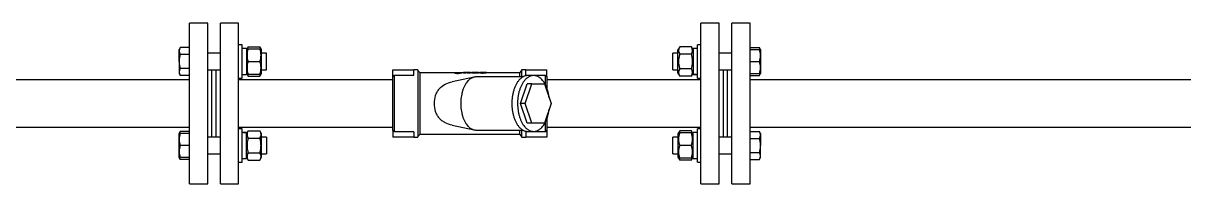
# Model space of a CAD drawing. Extents: x -681219 to -550379, y -242630 to -158199.
# Drawn here: x -635298 to -634129, y -168165 to -168003 of the extents above; entities that cross this region are included whole.
import ezdxf

# ---------------------------------------------------------------- set-up
doc = ezdxf.new("R2010")
doc.units = 0
doc.header["$LTSCALE"] = 1000
for name, color, linetype in [('12_GB93', 7, 'CONTINUOUS'), ('12_GB97.1', 7, 'CONTINUOUS'), ('FIG13铸铁过滤器DN25(1', 7, 'CONTINUOUS'), ('GBT_9119.8_法兰_DN', 7, 'CONTINUOUS'), ('M12_GB6170', 7, 'CONTINUOUS'), ('M12×55_GB5782', 7, 'CONTINUOUS'), ('MYGL165_030102', 7, 'CONTINUOUS'), ('MYGL165_030201', 7, 'CONTINUOUS'), ('MYGL165_030301', 7, 'CONTINUOUS')]:
    doc.layers.add(name, color=color, linetype=linetype)

msp = doc.modelspace()

# ---------------------------------------------------------------- linework, layer by layer
at = {"layer": '12_GB93', "color": 7, "linetype": 'Continuous'}
for p, q in [((-635073.3836, -168028.3099), (-635077.76, -168028.3099)), ((-635073.3836, -168028.3099), (-635073.3836, -168054.2864)), ((-634623.313, -168028.3099), (-634623.313, -168053.7376)), ((-634618.9365, -168028.3099), (-634623.313, -168028.3099)), ((-635077.76, -168054.2864), (-635073.3836, -168054.2864)), ((-634623.313, -168054.2706), (-634623.313, -168053.7376)), ((-634623.313, -168054.2706), (-634623.313, -168054.2864)), ((-634622.672, -168054.2864), (-634623.313, -168054.2864)), ((-634622.672, -168054.2864), (-634619.5774, -168054.2864)), ((-634619.5774, -168054.2864), (-634618.9365, -168054.2864)), ((-635077.1191, -168113.1627), (-635077.76, -168113.1627)), ((-635074.0245, -168113.1627), (-635077.1191, -168113.1627)), ((-635073.3836, -168113.1627), (-635074.0245, -168113.1627)), ((-635073.3836, -168113.1786), (-635073.3836, -168113.1627)), ((-635073.3836, -168113.1786), (-635073.3836, -168113.7115)), ((-634623.313, -168139.1392), (-634623.313, -168113.1627)), ((-634618.9365, -168113.1627), (-634623.313, -168113.1627)), ((-635073.3836, -168139.1392), (-635073.3836, -168113.7115)), ((-635077.76, -168139.1392), (-635073.3836, -168139.1392)), ((-634623.313, -168139.1392), (-634618.9365, -168139.1392))]:
    msp.add_line(p, q, dxfattribs=at)
for centre, start, end in [((-634619.5774, -168041.2981), 253.2850529, 270), ((-634622.672, -168041.2981), 267.1715258, 276.8420175), ((-635077.1191, -168126.151), 73.2850529, 90), ((-635074.0245, -168126.151), 87.1715258, 96.8420175)]:
    msp.add_arc(centre, 12.9882, start, end, dxfattribs=at)
at = {"layer": '12_GB97.1', "color": 7, "linetype": 'Continuous'}
for p, q in [((-635077.76, -168024.357), (-635081.2894, -168024.357)), ((-635077.76, -168058.2393), (-635077.76, -168024.357)), ((-634618.9365, -168058.2393), (-634618.9365, -168024.357)), ((-634615.4071, -168024.357), (-634618.9365, -168024.357)), ((-635081.2894, -168058.2393), (-635077.76, -168058.2393)), ((-634618.9365, -168058.2393), (-634615.4071, -168058.2393)), ((-635077.76, -168109.2098), (-635081.2894, -168109.2098)), ((-635077.76, -168143.0921), (-635077.76, -168109.2098)), ((-634618.9365, -168143.0921), (-634618.9365, -168109.2098)), ((-634615.4071, -168109.2098), (-634618.9365, -168109.2098)), ((-635081.2894, -168143.0921), (-635077.76, -168143.0921)), ((-634618.9365, -168143.0921), (-634615.4071, -168143.0921))]:
    msp.add_line(p, q, dxfattribs=at)
at = {"layer": 'FIG13铸铁过滤器DN25(1', "color": 7, "linetype": 'Continuous'}
for p, q in [((-634925.9953, -168056.9382), (-634925.9953, -168049.8422)), ((-634925.9953, -168049.8422), (-634904.8188, -168049.8422)), ((-634904.8188, -168055.2433), (-634904.8188, -168049.8422)), ((-634900.5836, -168049.8422), (-634904.8188, -168049.8422)), ((-634900.5836, -168049.8422), (-634900.5836, -168117.6069)), ((-634898.4659, -168052.6657), (-634900.5836, -168050.5481)), ((-634898.4659, -168114.7834), (-634898.4659, -168052.6657)), ((-634863.346, -168052.6657), (-634898.4659, -168052.6657)), ((-634863.346, -168053.2163), (-634863.346, -168052.3834)), ((-634863.346, -168052.3834), (-634856.2942, -168052.3834)), ((-634856.2942, -168052.6811), (-634856.2942, -168052.1975)), ((-634854.6989, -168052.6657), (-634856.2942, -168052.6657)), ((-634854.6989, -168053.2163), (-634854.6989, -168052.3834)), ((-634852.3624, -168052.3834), (-634854.6989, -168052.3834)), ((-634852.3624, -168053.2163), (-634854.6989, -168053.2163)), ((-634852.3624, -168053.2163), (-634852.3624, -168052.3834)), ((-634850.4707, -168052.3834), (-634852.3624, -168052.3834)), ((-634852.2702, -168052.6657), (-634852.3624, -168052.6657)), ((-634847.753, -168052.3834), (-634850.4707, -168052.3834)), ((-634850.4707, -168053.2163), (-634850.4707, -168052.3834)), ((-634847.753, -168053.2163), (-634850.4707, -168053.2163)), ((-634847.753, -168053.2163), (-634847.753, -168052.3834)), ((-634846.3272, -168052.6657), (-634847.753, -168052.6657)), ((-634839.6777, -168052.3834), (-634846.3272, -168052.3834)), ((-634846.3272, -168053.2163), (-634846.3272, -168052.3834)), ((-634839.6777, -168053.2163), (-634846.3272, -168053.2163)), ((-634839.6777, -168053.2163), (-634839.6777, -168052.3834)), ((-634838.2024, -168052.6657), (-634839.6777, -168052.6657)), ((-634831.6448, -168052.3834), (-634838.2024, -168052.3834)), ((-634838.2024, -168052.758), (-634838.2024, -168052.3834)), ((-634831.6448, -168052.7601), (-634831.6448, -168052.2179)), ((-634798.2306, -168052.6657), (-634831.6448, -168052.6657)), ((-634796.113, -168050.5481), (-634798.2306, -168052.6657)), ((-634798.2306, -168052.6657), (-634798.2306, -168056.901)), ((-634796.113, -168049.8422), (-634796.113, -168056.901)), ((-634791.8777, -168049.8422), (-634796.113, -168049.8422)), ((-634791.8777, -168055.2433), (-634791.8777, -168049.8422)), ((-634791.8777, -168049.8422), (-634770.7012, -168049.8422)), ((-634770.7012, -168056.9382), (-634770.7012, -168049.8422)), ((-634925.9953, -168056.9382), (-634924.5836, -168055.2433)), ((-634925.9953, -168110.5109), (-634925.9953, -168056.9382)), ((-634924.5836, -168055.2433), (-634924.5836, -168112.2058)), ((-634924.5836, -168055.2433), (-634904.8188, -168055.2433)), ((-634844.0601, -168057.1024), (-634866.0141, -168061.8494)), ((-634794.927, -168056.901), (-634842.19, -168056.901)), ((-634797.1101, -168083.7246), (-634790.606, -168063.9599)), ((-634792.4701, -168083.7246), (-634785.966, -168063.9599)), ((-634791.8777, -168055.2433), (-634772.113, -168055.2433)), ((-634785.966, -168063.9599), (-634790.606, -168063.9599)), ((-634784.1018, -168055.4893), (-634789.9018, -168055.4893)), ((-634785.966, -168063.9599), (-634772.9577, -168063.9599)), ((-634772.9577, -168063.9599), (-634766.4536, -168083.7246)), ((-634772.113, -168055.2433), (-634770.7012, -168056.9382)), ((-634772.113, -168064.8882), (-634772.113, -168055.2433)), ((-634770.7012, -168056.9382), (-634770.7012, -168068.0888)), ((-634792.4701, -168083.7246), (-634797.1101, -168083.7246)), ((-634790.606, -168103.4893), (-634797.1101, -168083.7246)), ((-634785.966, -168103.4893), (-634792.4701, -168083.7246)), ((-634766.4536, -168083.7246), (-634772.9577, -168103.4893)), ((-634770.7012, -168099.3603), (-634770.7012, -168110.5109)), ((-634924.5836, -168112.2058), (-634925.9953, -168110.5109)), ((-634925.9953, -168110.5109), (-634925.9953, -168117.6069)), ((-634904.8188, -168112.2058), (-634924.5836, -168112.2058)), ((-634904.8188, -168112.2058), (-634904.8188, -168117.6069)), ((-634865.9944, -168105.604), (-634844.0601, -168110.3467)), ((-634842.19, -168110.5481), (-634794.927, -168110.5481)), ((-634798.2306, -168110.5481), (-634798.2306, -168114.7834)), ((-634796.113, -168110.5481), (-634796.113, -168117.6069)), ((-634772.113, -168112.2058), (-634791.8777, -168112.2058)), ((-634791.8777, -168112.2058), (-634791.8777, -168117.6069)), ((-634785.966, -168103.4893), (-634790.606, -168103.4893)), ((-634789.9018, -168111.9599), (-634784.1018, -168111.9599)), ((-634772.9577, -168103.4893), (-634785.966, -168103.4893)), ((-634772.113, -168112.2058), (-634772.113, -168102.5609)), ((-634770.7012, -168110.5109), (-634772.113, -168112.2058)), ((-634770.7012, -168110.5109), (-634770.7012, -168117.6069)), ((-634904.8188, -168117.6069), (-634925.9953, -168117.6069)), ((-634904.8188, -168117.6069), (-634900.5836, -168117.6069)), ((-634900.5836, -168116.901), (-634898.4659, -168114.7834)), ((-634898.4659, -168114.7834), (-634798.2306, -168114.7834)), ((-634798.2306, -168114.7834), (-634796.113, -168116.901)), ((-634796.113, -168117.6069), (-634791.8777, -168117.6069)), ((-634770.7012, -168117.6069), (-634791.8777, -168117.6069))]:
    msp.add_line(p, q, dxfattribs=at)
msp.add_arc((-634860.9365, -168035.7659), 17.5259, 262.138644, 285.3596708, dxfattribs=at)
for points, weights in [([(-634850.4707, -168053.2163), (-634851.3624, -168052.6657), (-634852.2702, -168052.6657)], [1, 0.995558171794, 1]), ([(-634784.1018, -168111.9599), (-634771.0107, -168111.9599), (-634768.3454, -168089.4732)], [1, 0.775757165939, 1])]:
    msp.add_rational_spline(points, weights, degree=2, dxfattribs=at)
for points, knots in [([(-634831.6448, -168052.7325), (-634831.645, -168052.7812), (-634831.7185, -168052.8586), (-634832.2737, -168053.0536), (-634832.8301, -168053.1665), (-634834.3016, -168053.2751), (-634835.1141, -168053.28), (-634836.2651, -168053.2318), (-634836.6374, -168053.2032), (-634837.285, -168053.1209), (-634837.5467, -168053.0695), (-634838.1233, -168052.9146), (-634838.2024, -168052.8188), (-634838.2024, -168052.758)], [0.3810778299, 0.3810778299, 0.3810778299, 0.3810778299, 0.5, 0.5, 0.625, 0.625, 0.75, 0.75, 0.8125, 0.8125, 0.875, 0.875, 1, 1, 1, 1]), ([(-634866.005, -168105.6017), (-634868.5142, -168105.0624), (-634870.9294, -168104.2922), (-634874.2885, -168102.5786), (-634875.3635, -168101.9043), (-634877.3571, -168100.3539), (-634878.2841, -168099.4661), (-634879.9166, -168097.5298), (-634880.6287, -168096.4806), (-634881.8617, -168094.2123), (-634882.3829, -168092.9846), (-634883.6111, -168089.2019), (-634884.0213, -168086.4423), (-634884.0185, -168080.9789), (-634883.6059, -168078.2206), (-634882.3722, -168074.4368), (-634881.8494, -168073.2101), (-634880.6129, -168070.9434), (-634879.8977, -168069.8928), (-634877.4318, -168066.9804), (-634875.407, -168065.4344), (-634870.9002, -168063.1485), (-634868.5095, -168062.3868), (-634866.0232, -168061.8513)], [0.2525999146, 0.2525999146, 0.2525999146, 0.2525999146, 0.3125, 0.3125, 0.34375, 0.34375, 0.375, 0.375, 0.40625, 0.40625, 0.4375, 0.4375, 0.5, 0.5, 0.5625, 0.5625, 0.59375, 0.59375, 0.625, 0.625, 0.6875, 0.6875, 0.7466005042, 0.7466005042, 0.7466005042, 0.7466005042])]:
    msp.add_open_spline(points, degree=3, knots=knots, dxfattribs=at)
for points, weights, knots in [([(-634842.19, -168056.901), (-634857.4788, -168056.901), (-634857.4788, -168083.7246), (-634857.4788, -168110.5481), (-634842.19, -168110.5481)], [1, 0.707106781187, 1, 0.707106781187, 1], [0, 0, 0, 0.5, 0.5, 1, 1, 1]), ([(-634789.9018, -168055.4893), (-634805.9953, -168055.4893), (-634805.9953, -168083.7246), (-634805.9953, -168111.9599), (-634789.9018, -168111.9599)], [1, 0.707106781187, 1, 0.707106781187, 1], [0, 0, 0, 0.5, 0.5, 1, 1, 1]), ([(-634768.3454, -168077.9759), (-634771.4054, -168052.1596), (-634786.2948, -168055.7526), (-634801.1842, -168059.3457), (-634800.1578, -168085.6528), (-634799.1314, -168111.9599), (-634784.1018, -168111.9599)], [1, 0.730852503589, 1, 0.730852503588, 1, 0.730852503589, 1], [0, 0, 0, 0.333333333, 0.333333333, 0.666666667, 0.666666667, 1, 1, 1])]:
    msp.add_rational_spline(points, weights, degree=2, knots=knots, dxfattribs=at)
at = {"layer": 'GBT_9119.8_法兰_DN', "color": 7, "linetype": 'Continuous'}
for p, q in [((-635130.7012, -168164.901), (-635130.7012, -168002.5481)), ((-635112.3483, -168002.5481), (-635130.7012, -168002.5481)), ((-635112.3483, -168164.901), (-635112.3483, -168002.5481)), ((-635099.6424, -168164.901), (-635099.6424, -168002.5481)), ((-635081.2894, -168002.5481), (-635099.6424, -168002.5481)), ((-635081.2894, -168164.901), (-635081.2894, -168002.5481)), ((-634615.4071, -168164.901), (-634615.4071, -168002.5481)), ((-634597.0541, -168002.5481), (-634615.4071, -168002.5481)), ((-634597.0541, -168164.901), (-634597.0541, -168002.5481)), ((-634584.3483, -168164.901), (-634584.3483, -168002.5481)), ((-634565.9953, -168002.5481), (-634584.3483, -168002.5481)), ((-634565.9953, -168164.901), (-634565.9953, -168002.5481)), ((-635108.113, -168117.6804), (-635108.113, -168049.7687)), ((-635103.8777, -168117.6804), (-635103.8777, -168049.7687)), ((-634592.8188, -168117.6804), (-634592.8188, -168049.7687)), ((-634588.5836, -168117.6804), (-634588.5836, -168049.7687)), ((-635130.7012, -168164.901), (-635112.3483, -168164.901)), ((-635099.6424, -168164.901), (-635081.2894, -168164.901)), ((-634615.4071, -168164.901), (-634597.0541, -168164.901)), ((-634584.3483, -168164.901), (-634565.9953, -168164.901))]:
    msp.add_line(p, q, dxfattribs=at)
at = {"layer": 'M12_GB6170', "color": 7, "linetype": 'Continuous'}
for p, q in [((-635072.813, -168028.5923), (-635073.3836, -168029.5805)), ((-635071.6779, -168026.6262), (-635072.813, -168028.5923)), ((-635071.678, -168028.5923), (-635072.813, -168028.5923)), ((-635071.678, -168028.5923), (-635059.842, -168028.5923)), ((-635071.6779, -168026.6262), (-635059.8422, -168026.6262)), ((-635058.7071, -168028.5923), (-635059.8422, -168026.6262)), ((-635059.842, -168028.5923), (-635058.7071, -168028.5923)), ((-635058.1365, -168029.5805), (-635058.7071, -168028.5923)), ((-635058.1365, -168053.0158), (-635058.1365, -168029.5805)), ((-634636.8543, -168026.6262), (-634638.56, -168029.5805)), ((-634638.56, -168053.0158), (-634638.56, -168029.5805)), ((-634625.0187, -168026.6262), (-634636.8543, -168026.6262)), ((-634623.313, -168029.5805), (-634625.0187, -168026.6262)), ((-635071.6779, -168041.2981), (-635059.8422, -168041.2981)), ((-634625.0185, -168033.9622), (-634636.8545, -168033.9622)), ((-635073.3836, -168053.0158), (-635072.813, -168054.004)), ((-635071.678, -168054.004), (-635072.813, -168054.004)), ((-635072.813, -168054.004), (-635071.6779, -168055.9701)), ((-635071.678, -168054.004), (-635059.842, -168054.004)), ((-635059.8422, -168055.9701), (-635058.7071, -168054.004)), ((-635059.842, -168054.004), (-635058.7071, -168054.004)), ((-635058.7071, -168054.004), (-635058.1365, -168053.0158)), ((-634638.56, -168053.0158), (-634636.8543, -168055.9701)), ((-634625.0185, -168048.6341), (-634636.8545, -168048.6341)), ((-634625.0187, -168055.9701), (-634623.313, -168053.0158)), ((-635071.6779, -168055.9701), (-635059.8422, -168055.9701)), ((-634625.0187, -168055.9701), (-634636.8543, -168055.9701)), ((-635071.6779, -168111.479), (-635073.3836, -168114.4333)), ((-635071.6779, -168111.479), (-635059.8422, -168111.479)), ((-635058.1365, -168114.4333), (-635059.8422, -168111.479)), ((-634636.8543, -168111.479), (-634637.9894, -168113.4451)), ((-634625.0187, -168111.479), (-634636.8543, -168111.479)), ((-634623.8835, -168113.4451), (-634625.0187, -168111.479)), ((-635071.678, -168118.815), (-635059.842, -168118.815)), ((-635058.1365, -168137.8686), (-635058.1365, -168114.4333)), ((-634637.9894, -168113.4451), (-634638.56, -168114.4333)), ((-634638.56, -168114.4333), (-634638.56, -168137.8686)), ((-634636.8545, -168113.4451), (-634637.9894, -168113.4451)), ((-634625.0185, -168113.4451), (-634636.8545, -168113.4451)), ((-634625.0185, -168113.4451), (-634623.8835, -168113.4451)), ((-634623.313, -168114.4333), (-634623.8835, -168113.4451)), ((-635071.678, -168133.4869), (-635059.842, -168133.4869)), ((-634625.0187, -168126.151), (-634636.8543, -168126.151)), ((-635073.3836, -168137.8686), (-635071.6779, -168140.8229)), ((-635071.6779, -168140.8229), (-635059.8422, -168140.8229)), ((-635059.8422, -168140.8229), (-635058.1365, -168137.8686)), ((-634638.56, -168137.8686), (-634637.9894, -168138.8568)), ((-634637.9894, -168138.8568), (-634636.8543, -168140.8229)), ((-634636.8545, -168138.8568), (-634637.9894, -168138.8568)), ((-634625.0185, -168138.8568), (-634636.8545, -168138.8568)), ((-634625.0187, -168140.8229), (-634636.8543, -168140.8229)), ((-634625.0187, -168140.8229), (-634623.8835, -168138.8568)), ((-634625.0185, -168138.8568), (-634623.8835, -168138.8568)), ((-634623.8835, -168138.8568), (-634623.313, -168137.8686))]:
    msp.add_line(p, q, dxfattribs=at)
for centre, radius, start, end in [((-635054.3033, -168034.945), 18.4996, 159.9161492, 200.0855317), ((-635066.2315, -168030.2943), 6.5664, 146.0398026, 164.7226153), ((-635065.2886, -168030.2943), 6.5665, 15.2184712, 33.9600488), ((-635077.2167, -168034.945), 18.4996, 339.9144081, 20.083911), ((-634631.408, -168030.2943), 6.5664, 146.0398026, 213.9572863), ((-634630.4651, -168030.2943), 6.5665, 326.0428622, 33.9600488), ((-635054.3034, -168047.6513), 18.4996, 159.9144081, 200.083911), ((-635077.2167, -168047.6513), 18.4996, 339.9161492, 20.0855317), ((-635066.2315, -168052.302), 6.5665, 195.2184712, 213.9600488), ((-635065.2886, -168052.302), 6.5664, 326.0398026, 344.7226153), ((-634631.4079, -168052.302), 6.5665, 146.0428622, 213.9600488), ((-634630.465, -168052.302), 6.5664, 326.0398026, 33.9572863), ((-635066.2315, -168115.1472), 6.5664, 146.0398026, 213.9572863), ((-635065.2886, -168115.1472), 6.5665, 326.0428622, 33.9600488), ((-634631.408, -168115.1472), 6.5664, 146.0398026, 164.7226153), ((-634630.4651, -168115.1472), 6.5665, 15.2184712, 33.9600488), ((-634619.4798, -168119.7978), 18.4996, 159.9161492, 200.0855317), ((-634642.3931, -168119.7978), 18.4996, 339.9144081, 20.083911), ((-635066.2315, -168137.1548), 6.5665, 146.0428622, 213.9600488), ((-635065.2886, -168137.1548), 6.5664, 326.0398026, 33.9572863), ((-634619.4799, -168132.5042), 18.4996, 159.9144081, 200.083911), ((-634642.3932, -168132.5042), 18.4996, 339.9161492, 20.0855317), ((-634631.4079, -168137.1548), 6.5665, 195.2184712, 213.9600488), ((-634630.465, -168137.1548), 6.5664, 326.0398026, 344.7226153)]:
    msp.add_arc(centre, radius, start, end, dxfattribs=at)
for points, knots in [([(-634636.8545, -168033.9622), (-634637.1968, -168035.148), (-634637.482, -168036.3494), (-634637.7804, -168038.187), (-634637.8583, -168038.8069), (-634637.963, -168040.0543), (-634637.9894, -168040.6761), (-634637.9896, -168042.5358), (-634637.8831, -168043.7678), (-634637.488, -168046.2185), (-634637.199, -168047.4409), (-634636.8545, -168048.6341)], [0, 0, 0, 0, 0.25, 0.25, 0.375, 0.375, 0.5, 0.5, 0.75, 0.75, 1, 1, 1, 1]), ([(-634625.0185, -168048.6341), (-634624.674, -168047.4409), (-634624.385, -168046.2185), (-634623.9899, -168043.7678), (-634623.8834, -168042.5358), (-634623.8836, -168040.6761), (-634623.91, -168040.0543), (-634624.0147, -168038.8069), (-634624.0926, -168038.187), (-634624.391, -168036.3494), (-634624.6761, -168035.148), (-634625.0185, -168033.9622)], [0, 0, 0, 0, 0.25, 0.25, 0.5, 0.5, 0.625, 0.625, 0.75, 0.75, 1, 1, 1, 1]), ([(-635071.678, -168118.815), (-635072.0204, -168120.0008), (-635072.3055, -168121.2023), (-635072.6039, -168123.0398), (-635072.6818, -168123.6597), (-635072.7865, -168124.9071), (-635072.8129, -168125.529), (-635072.8131, -168127.3886), (-635072.7066, -168128.6206), (-635072.3115, -168131.0713), (-635072.0225, -168132.2937), (-635071.678, -168133.4869)], [0, 0, 0, 0, 0.25, 0.25, 0.375, 0.375, 0.5, 0.5, 0.75, 0.75, 1, 1, 1, 1]), ([(-635059.842, -168133.4869), (-635059.4975, -168132.2937), (-635059.2085, -168131.0713), (-635058.8134, -168128.6206), (-635058.7069, -168127.3886), (-635058.7071, -168125.529), (-635058.7335, -168124.9071), (-635058.8383, -168123.6597), (-635058.9162, -168123.0398), (-635059.2145, -168121.2023), (-635059.4997, -168120.0008), (-635059.842, -168118.815)], [0, 0, 0, 0, 0.25, 0.25, 0.5, 0.5, 0.625, 0.625, 0.75, 0.75, 1, 1, 1, 1])]:
    msp.add_open_spline(points, degree=3, knots=knots, dxfattribs=at)
at = {"layer": 'M12×55_GB5782', "color": 7, "linetype": 'Continuous'}
for p, q in [((-635140.2054, -168027.2864), (-635141.2894, -168029.164)), ((-635141.2894, -168041.2981), (-635141.2894, -168029.164)), ((-635130.7012, -168027.2864), (-635140.2054, -168027.2864)), ((-634565.9953, -168027.2864), (-634556.4911, -168027.2864)), ((-634565.9953, -168029.164), (-634556.491, -168029.164)), ((-634555.4071, -168029.164), (-634556.4911, -168027.2864)), ((-634556.491, -168029.164), (-634555.4071, -168029.164)), ((-634555.4071, -168029.164), (-634555.4071, -168053.4323)), ((-635141.2894, -168041.2981), (-635141.2894, -168053.4323)), ((-635130.7012, -168034.2923), (-635140.2056, -168034.2923)), ((-635099.6424, -168032.8276), (-635112.3483, -168032.8276)), ((-635053.0541, -168032.8276), (-635058.1365, -168032.8276)), ((-635053.0541, -168049.7687), (-635053.0541, -168032.8276)), ((-634643.6424, -168049.7687), (-634643.6424, -168032.8276)), ((-634638.56, -168032.8276), (-634643.6424, -168032.8276)), ((-634584.3483, -168032.8276), (-634597.0541, -168032.8276)), ((-634565.9953, -168041.2981), (-634556.4911, -168041.2981)), ((-635141.2894, -168053.4323), (-635140.2054, -168055.3099)), ((-635130.7012, -168048.304), (-635140.2056, -168048.304)), ((-635112.3483, -168049.7687), (-635099.6424, -168049.7687)), ((-635058.1365, -168049.7687), (-635053.0541, -168049.7687)), ((-634643.6424, -168049.7687), (-634638.56, -168049.7687)), ((-634597.0541, -168049.7687), (-634584.3483, -168049.7687)), ((-634565.9953, -168053.4323), (-634556.491, -168053.4323)), ((-634556.4911, -168055.3099), (-634555.4071, -168053.4323)), ((-634555.4071, -168053.4323), (-634556.491, -168053.4323)), ((-635130.7012, -168055.3099), (-635140.2054, -168055.3099)), ((-634565.9953, -168055.3099), (-634556.4911, -168055.3099)), ((-635140.2054, -168112.1392), (-635141.2894, -168114.0168)), ((-635130.7012, -168112.1392), (-635140.2054, -168112.1392)), ((-634565.9953, -168112.1392), (-634556.4911, -168112.1392)), ((-634555.4071, -168114.0168), (-634556.4911, -168112.1392)), ((-635141.2894, -168138.2852), (-635141.2894, -168114.0168)), ((-635141.2894, -168114.0168), (-635140.2056, -168114.0168)), ((-635130.7012, -168114.0168), (-635140.2056, -168114.0168)), ((-635099.6424, -168117.6804), (-635112.3483, -168117.6804)), ((-635053.0541, -168117.6804), (-635058.1365, -168117.6804)), ((-635053.0541, -168117.6804), (-635053.0541, -168134.6216)), ((-634643.6424, -168134.6216), (-634643.6424, -168117.6804)), ((-634638.56, -168117.6804), (-634643.6424, -168117.6804)), ((-634584.3483, -168117.6804), (-634597.0541, -168117.6804)), ((-634565.9953, -168119.1451), (-634556.491, -168119.1451)), ((-634555.4071, -168114.0168), (-634555.4071, -168126.151)), ((-635130.7012, -168126.151), (-635140.2054, -168126.151)), ((-635112.3483, -168134.6216), (-635099.6424, -168134.6216)), ((-635058.1365, -168134.6216), (-635053.0541, -168134.6216)), ((-634643.6424, -168134.6216), (-634638.56, -168134.6216)), ((-634597.0541, -168134.6216), (-634584.3483, -168134.6216)), ((-634565.9953, -168133.1568), (-634556.491, -168133.1568)), ((-634555.4071, -168138.2852), (-634555.4071, -168126.151)), ((-635141.2894, -168138.2852), (-635140.2054, -168140.1627)), ((-635140.2056, -168138.2852), (-635141.2894, -168138.2852)), ((-635130.7012, -168138.2852), (-635140.2056, -168138.2852)), ((-635130.7012, -168140.1627), (-635140.2054, -168140.1627)), ((-634565.9953, -168140.1627), (-634556.4911, -168140.1627)), ((-634556.4911, -168140.1627), (-634555.4071, -168138.2852))]:
    msp.add_line(p, q, dxfattribs=at)
for centre, radius, start, end in [((-635135.0041, -168030.7895), 6.271, 146.0398026, 213.9572863), ((-634561.6925, -168030.7895), 6.271, 15.2184719, 33.9600488), ((-634573.0838, -168035.2308), 17.6672, 339.9144081, 20.083911), ((-634573.0839, -168047.3655), 17.6673, 339.9161492, 20.0855317), ((-635135.004, -168051.8068), 6.271, 146.0428623, 213.9600488), ((-634561.6924, -168051.8068), 6.271, 326.0398026, 344.722616), ((-635135.0041, -168115.6423), 6.271, 146.0398026, 164.722616), ((-634561.6925, -168115.6423), 6.271, 326.0428623, 33.9600488), ((-635123.6126, -168120.0836), 17.6673, 159.9161492, 200.0855317), ((-635123.6127, -168132.2183), 17.6672, 159.9144081, 200.083911), ((-634561.6924, -168136.6597), 6.271, 326.0398026, 33.9572863), ((-635135.004, -168136.6597), 6.271, 195.2184719, 213.9600488)]:
    msp.add_arc(centre, radius, start, end, dxfattribs=at)
for points in [[(-635140.2056, -168034.2923), (-635140.5326, -168035.4251), (-635140.8049, -168036.5727), (-635141.1848, -168038.9129), (-635141.2894, -168040.1136), (-635141.2894, -168041.2981)], [(-635141.2894, -168041.2981), (-635141.2894, -168042.482), (-635141.1877, -168043.6582), (-635140.8104, -168045.9976), (-635140.5345, -168047.1646), (-635140.2056, -168048.304)], [(-634555.4071, -168126.151), (-634555.4071, -168124.9664), (-634555.5117, -168123.7657), (-634555.8916, -168121.4256), (-634556.1639, -168120.2779), (-634556.491, -168119.1451)], [(-634556.491, -168133.1568), (-634556.162, -168132.0174), (-634555.8861, -168130.8504), (-634555.5088, -168128.5111), (-634555.4071, -168127.3348), (-634555.4071, -168126.151)]]:
    msp.add_open_spline(points, degree=3, knots=[0, 0, 0, 0, 0.5, 0.5, 1, 1, 1, 1], dxfattribs=at)
at = {"layer": 'MYGL165_030102', "color": 7, "linetype": 'Continuous'}
for p, q in [((-635130.7012, -168059.7246), (-635540.113, -168059.7246)), ((-635540.113, -168107.7246), (-635130.7012, -168107.7246))]:
    msp.add_line(p, q, dxfattribs=at)
at = {"layer": 'MYGL165_030201', "color": 7, "linetype": 'Continuous'}
for p, q in [((-634925.9953, -168059.7246), (-635081.2894, -168059.7246)), ((-634615.4071, -168059.7246), (-634770.7012, -168059.7246)), ((-635081.2894, -168107.7246), (-634925.9953, -168107.7246)), ((-634770.7012, -168107.7246), (-634615.4071, -168107.7246))]:
    msp.add_line(p, q, dxfattribs=at)
at = {"layer": 'MYGL165_030301', "color": 7, "linetype": 'Continuous'}
for p, q in [((-633168.3483, -168059.7246), (-634565.9953, -168059.7246)), ((-634565.9953, -168107.7246), (-633168.3483, -168107.7246))]:
    msp.add_line(p, q, dxfattribs=at)

doc.saveas('drawing.dxf')
